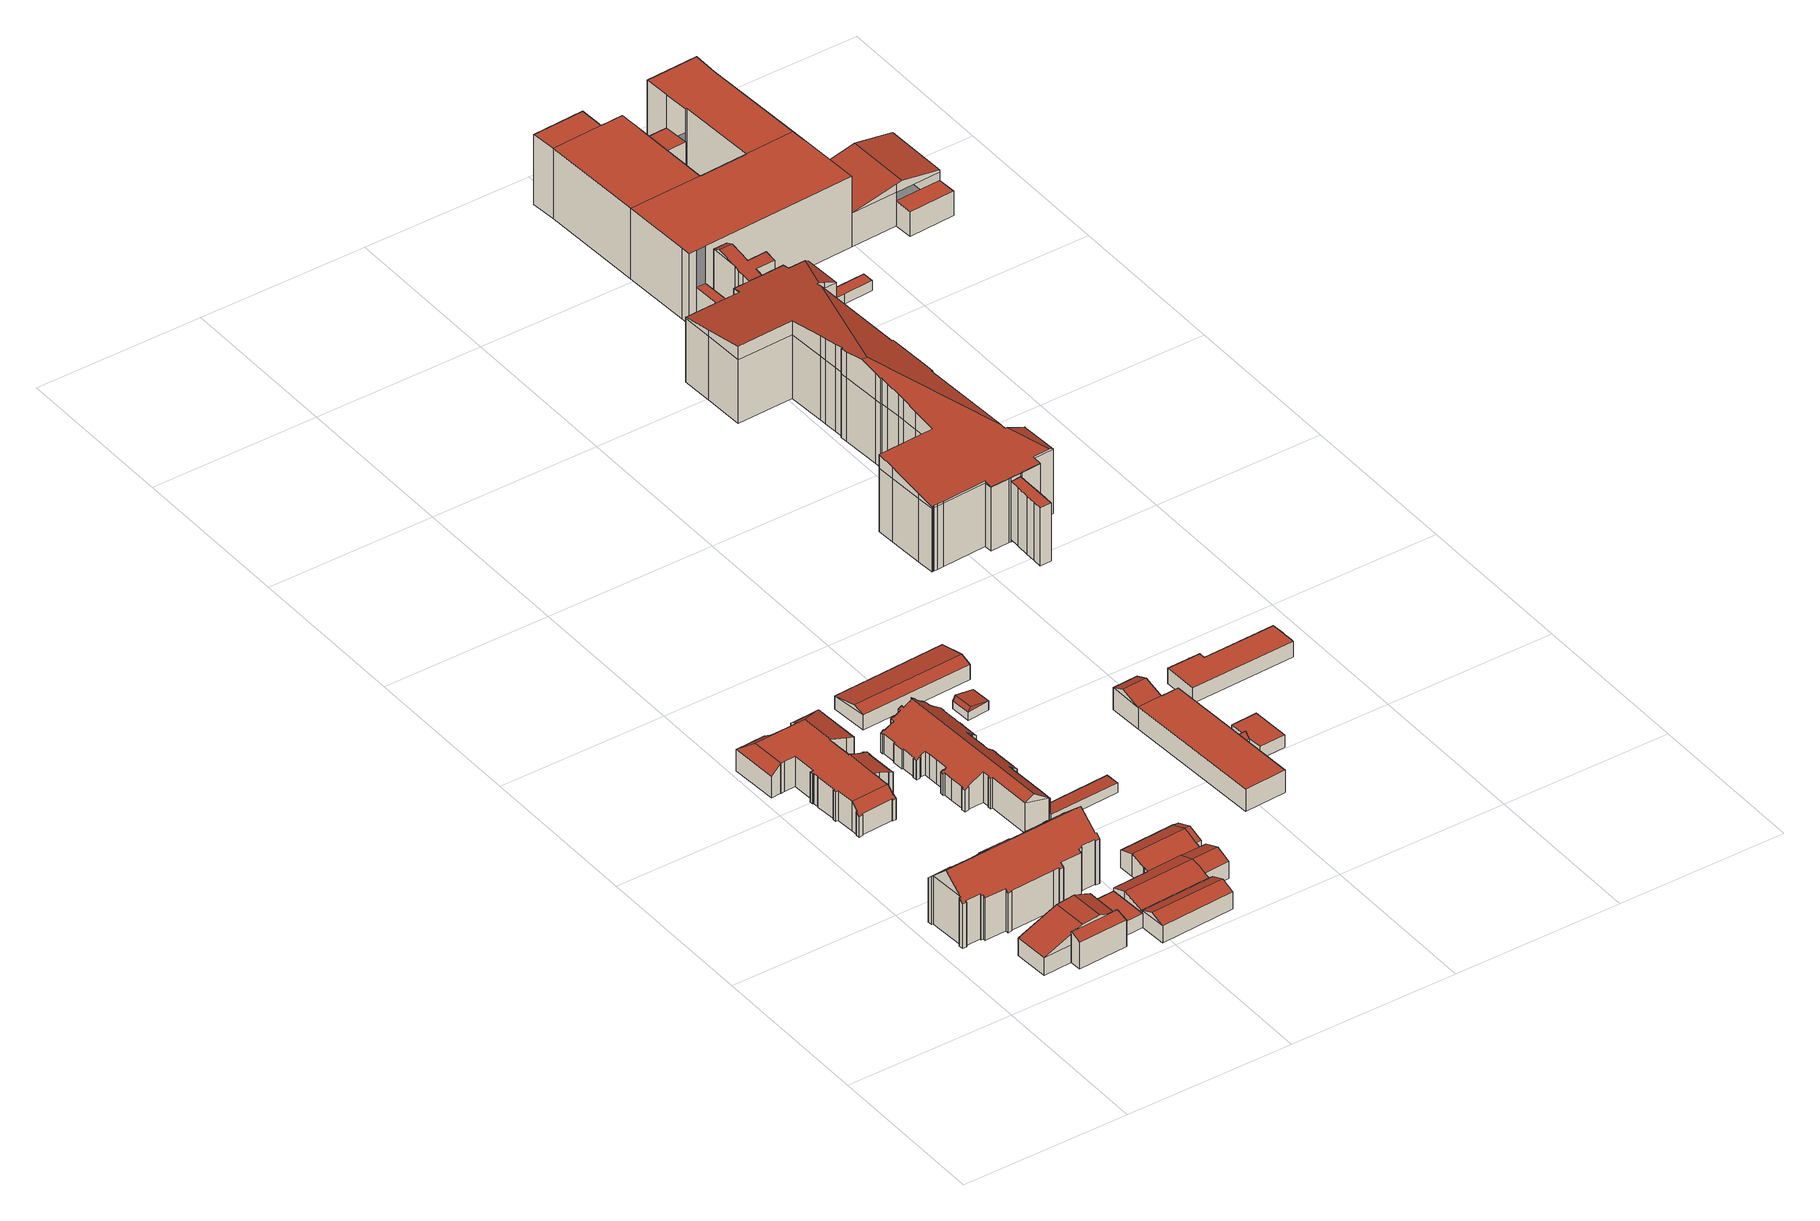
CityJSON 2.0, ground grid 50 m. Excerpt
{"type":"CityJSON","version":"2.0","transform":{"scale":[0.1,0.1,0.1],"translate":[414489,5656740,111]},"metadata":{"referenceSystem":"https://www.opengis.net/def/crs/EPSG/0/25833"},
"CityObjects":{
"building1":{"type":"Building","attributes":{"name":"Universitätsklinikum Carl Gustav Carus Dresden","Dachtyp_tdc":"tdcFreeFormRoof","Gemeindeschluessel":14612000,"Dachneigung":21.38,"QualitaetDacherkennung":36,"Geometrietyp2DReferenz":"3000","measuredHeight":10.46,"function":"31001_3051","roofType":"5000"},"geometry":[{"type":"Solid","lod":"2","boundaries":[[[[0,1,2,3]],[[1,4,5,2]],[[4,6,7,5]],[[6,8,9,7]],[[8,0,3,9]],[[10,11,12,13]],[[14,15,1,0,16]],[[13,12,15,14]],[[6,10,13,14,16,8]],[[8,16,0]],[[4,11,10,6]],[[1,15,12,11,4]],[[3,2,5,7,9]]]],"semantics":{"surfaces":[{"type":"WallSurface"},{"type":"RoofSurface"},{"type":"GroundSurface"}],"values":[[0,0,0,0,0,1,1,1,0,0,0,0,2]]}}]},
"building2":{"type":"Building","attributes":{"name":"Universitätsklinikum Carl Gustav Carus Dresden","Dachtyp_tdc":"tdcPolyFlatRoof","Gemeindeschluessel":14612000,"Dachneigung":20.4,"QualitaetDacherkennung":63,"Geometrietyp2DReferenz":"3000","measuredHeight":9.66,"function":"31001_3051","roofType":"2100"},"geometry":[{"type":"Solid","lod":"2","boundaries":[[[[17,18,9,19]],[[18,20,7,9]],[[20,21,22,7]],[[21,23,24,22]],[[23,17,19,24]],[[23,21,20,18,17]],[[19,9,7,22,24]]]],"semantics":{"surfaces":[{"type":"WallSurface"},{"type":"RoofSurface"},{"type":"GroundSurface"}],"values":[[0,0,0,0,0,1,2]]}}]},
"building3":{"type":"Building","attributes":{"name":"Universitätsklinikum Carl Gustav Carus Dresden","Dachtyp_tdc":"tdcFreeFormRoof","Gemeindeschluessel":14612000,"Dachneigung":40.62,"QualitaetDacherkennung":26,"Geometrietyp2DReferenz":"3000","measuredHeight":19.96,"function":"31001_3051","roofType":"5000"},"geometry":[{"type":"Solid","lod":"2","boundaries":[[[[25,26,27,28]],[[26,29,30,27]],[[29,31,32,30]],[[31,33,34,32]],[[33,35,36,34]],[[35,37,38,36]],[[37,39,40,38]],[[39,41,42,40]],[[41,43,44,42]],[[43,45,46,44]],[[45,47,48,46]],[[47,49,50,48]],[[49,51,52,50]],[[51,53,54,52]],[[53,55,56,54]],[[55,57,58,56]],[[57,59,60,58]],[[59,61,62,60]],[[61,63,64,62]],[[63,65,66,64]],[[65,67,68,66]],[[67,69,70,68]],[[69,71,72,70]],[[71,73,74,72]],[[73,75,76,74]],[[75,77,78,76]],[[77,79,80,78]],[[79,81,82,80]],[[81,83,84,82]],[[57,55,53,51,49,47,45,43,41,39,37,35,33,31,29,26,25,85,86,87,88,89,90,91,92,65,63,61,59]],[[93,94,83,81,79,77,75,73,71,69,67,92,91,95,96,97,98,99,100,101,102,103,104,105,106,107,108,109,110,111,112,113,114,115,116,117,118,119,120,121]],[[67,65,92]],[[90,95,91]],[[84,122,123,124,125,126,127,128,129,130,131,132,133,134,135,136,137,138,139,140,141,142,143,144,145,146,147,148,149,150,151,152,153,154,155,156,28,27,30,32,34,36,38,40,42,44,46,48,50,52,54,56,58,60,62,64,66,68,70,72,74,76,78,80,82]],[[86,85,156,155]],[[85,25,28,156]],[[83,94,122,84]],[[94,93,123,122]],[[93,121,124,123]],[[121,120,125,124]],[[120,119,126,125]],[[119,118,127,126]],[[118,117,128,127]],[[117,116,129,128]],[[116,115,130,129]],[[115,114,131,130]],[[114,113,132,131]],[[113,112,133,132]],[[112,111,134,133]],[[111,110,135,134]],[[110,109,136,135]],[[109,108,137,136]],[[108,107,138,137]],[[107,106,139,138]],[[106,105,140,139]],[[105,104,141,140]],[[104,103,142,141]],[[103,102,143,142]],[[102,101,144,143]],[[101,100,145,144]],[[100,99,146,145]],[[99,98,147,146]],[[98,97,148,147]],[[97,96,149,148]],[[96,95,150,149]],[[95,90,151,150]],[[90,89,152,151]],[[89,88,153,152]],[[88,87,154,153]],[[87,86,155,154]]]],"semantics":{"surfaces":[{"type":"WallSurface"},{"type":"RoofSurface"},{"type":"GroundSurface"}],"values":[[0,0,0,0,0,0,0,0,0,0,0,0,0,0,0,0,0,0,0,0,0,0,0,0,0,0,0,0,0,1,1,0,0,2,0,0,0,0,0,0,0,0,0,0,0,0,0,0,0,0,0,0,0,0,0,0,0,0,0,0,0,0,0,0,0,0,0,0,0,0]]}}]},
"building4":{"type":"Building","attributes":{"name":"Universitätsklinikum Carl Gustav Carus Dresden","Dachtyp_tdc":"tdcFreeFormRoof","Gemeindeschluessel":14612000,"Dachneigung":0.259,"QualitaetDacherkennung":19,"Geometrietyp2DReferenz":"3000","measuredHeight":9.48,"function":"31001_3051","roofType":"5000"},"geometry":[{"type":"Solid","lod":"2","boundaries":[[[[157,158,159,160]],[[158,161,162,159]],[[161,163,164,162]],[[163,165,166,164]],[[165,167,168,166]],[[167,169,170,168]],[[169,171,172,170]],[[171,173,174,172]],[[173,175,176,174]],[[175,177,178,176]],[[177,179,180,178]],[[179,181,182,180]],[[181,183,184,182]],[[183,185,186,184]],[[185,187,188,186]],[[187,189,190,188]],[[189,191,192,190]],[[191,193,194,192]],[[193,195,196,194]],[[195,197,198,196]],[[197,199,200,198]],[[199,201,202,200]],[[201,203,204,202]],[[203,205,206,204]],[[207,208,209,210]],[[208,211,212,209]],[[211,213,214,212]],[[213,215,216,214]],[[215,217,218,216]],[[217,219,220,218]],[[219,221,222,220]],[[221,223,224,222]],[[223,225,226,224]],[[225,227,228,226]],[[227,229,230,228]],[[229,231,232,230]],[[231,233,234,232]],[[233,235,236,234]],[[235,237,238,236]],[[237,239,240,238]],[[239,241,242,240]],[[241,243,244,242]],[[243,245,246,244]],[[245,247,248,246]],[[247,249,250,248]],[[249,251,252,250]],[[251,253,254,252]],[[253,255,256,254]],[[255,257,258,256]],[[257,259,260,258]],[[259,261,262,260]],[[261,263,264,262]],[[263,265,266,264]],[[265,267,268,266]],[[267,269,270,268]],[[269,271,272,270]],[[271,273,274,272]],[[273,275,276,274]],[[275,277,278,276]],[[277,279,280,278]],[[279,281,282,280]],[[281,283,284,282]],[[283,285,286,284]],[[285,287,288,286]],[[287,289,290,288]],[[289,157,160,290]],[[291,233,231,229,227,225,223,221,219,217,215,213,211,292]],[[263,261,259,257,255,253,279,277,275,273,271,269,267,265]],[[205,293,294,206]],[[293,207,210,294]],[[237,235,233,291,241,239]],[[161,158,157,289,179,177,175,173,171,169,167,165,163]],[[293,292,211,208,207]],[[285,283,281,279,253,251,249,247,245,243,241,291,292,293,205,203,201,199,197,195,193,191,189,187,185,183,181,179,289,287]],[[160,159,162,164,166,168,170,172,174,176,178,180,182,184,186,188,190,192,194,196,198,200,202,204,206,294,210,209,212,214,216,218,220,222,224,226,228,230,232,234,236,238,240,242,244,246,248,250,252,254,256,258,260,262,264,266,268,270,272,274,276,278,280,282,284,286,288,290]]]],"semantics":{"surfaces":[{"type":"WallSurface"},{"type":"RoofSurface"},{"type":"GroundSurface"}],"values":[[0,0,0,0,0,0,0,0,0,0,0,0,0,0,0,0,0,0,0,0,0,0,0,0,0,0,0,0,0,0,0,0,0,0,0,0,0,0,0,0,0,0,0,0,0,0,0,0,0,0,0,0,0,0,0,0,0,0,0,0,0,0,0,0,0,0,1,1,0,0,1,1,1,1,2]]}}]},
"building5":{"type":"Building","attributes":{"name":"Universitätsklinikum Carl Gustav Carus Dresden","Dachtyp_tdc":"tdcPolyFlatRoof","Gemeindeschluessel":14612000,"Dachneigung":0,"QualitaetDacherkennung":71,"Geometrietyp2DReferenz":"3000","measuredHeight":4.38,"function":"31001_3051","roofType":"1000"},"geometry":[{"type":"Solid","lod":"2","boundaries":[[[[295,296,7,22]],[[296,297,5,7]],[[297,298,299,5]],[[298,300,301,299]],[[300,302,303,301]],[[302,304,305,303]],[[304,295,22,305]],[[304,302,300,298,297,296,295]],[[22,7,5,299,301,303,305]]]],"semantics":{"surfaces":[{"type":"WallSurface"},{"type":"RoofSurface"},{"type":"GroundSurface"}],"values":[[0,0,0,0,0,0,0,1,2]]}}]},
"building6":{"type":"Building","attributes":{"name":"Universitätsklinikum Carl Gustav Carus Dresden","Dachtyp_tdc":"tdcGableRoof","Gemeindeschluessel":14612000,"Dachneigung":22.24,"QualitaetDacherkennung":87,"Geometrietyp2DReferenz":"3000","measuredHeight":6.96,"function":"31001_3051","roofType":"3100"},"geometry":[{"type":"Solid","lod":"2","boundaries":[[[[306,307,305,308]],[[307,309,303,305]],[[309,310,311,303]],[[310,312,313,311]],[[312,314,315,313]],[[314,306,308,315]],[[306,314,316,317]],[[312,310,309,318,317,316]],[[307,318,309]],[[306,317,318,307]],[[316,314,312]],[[308,305,303,311,313,315]]]],"semantics":{"surfaces":[{"type":"WallSurface"},{"type":"RoofSurface"},{"type":"GroundSurface"}],"values":[[0,0,0,0,0,0,1,1,0,0,0,2]]}}]},
"building7":{"type":"Building","attributes":{"name":"Universitätsklinikum Carl Gustav Carus Dresden","Gemeindeschluessel":14612000,"Geometrietyp2DReferenz":"3000","function":"31001_3051","roofType":"9999"},"children":["building7-1","building7-2","building7-3","building7-4"]},
"building7-1":{"type":"BuildingPart","attributes":{"Dachtyp_tdc":"tdcGableRoof","Dachneigung":20.94,"QualitaetDacherkennung":84,"Geometrietyp2DReferenz":"3000","measuredHeight":7.11,"roofType":"3100"},"parents":["building7"],"geometry":[{"type":"MultiSurface","lod":"2","boundaries":[[[319,320,321,322]],[[320,323,324,321]],[[323,325,326,324]],[[323,320,327]],[[320,319,328,329,327]],[[325,323,327,329,330]],[[322,321,324,326,331]]],"semantics":{"surfaces":[{"type":"WallSurface"},{"type":"RoofSurface"},{"type":"GroundSurface"}],"values":[0,0,0,0,1,1,2]}}]},
"building7-2":{"type":"BuildingPart","attributes":{"Dachtyp_tdc":"tdcGableRoof","Dachneigung":20.73,"QualitaetDacherkennung":81,"Geometrietyp2DReferenz":"3000","measuredHeight":7.05,"roofType":"3100"},"parents":["building7"],"geometry":[{"type":"MultiSurface","lod":"2","boundaries":[[[331,326,332,333,334,335,334,336,337,338,339,322]],[[340,332,326,325]],[[341,342,336,334]],[[342,343,337,336]],[[343,344,338,337]],[[344,345,339,338]],[[345,346,319,322,339]],[[344,343,342,341,347,341,348,340,325,330,349]],[[349,328,346,345,344]]],"semantics":{"surfaces":[{"type":"GroundSurface"},{"type":"WallSurface"},{"type":"RoofSurface"}],"values":[0,1,1,1,1,1,1,2,2]}}]},
"building7-3":{"type":"BuildingPart","attributes":{"Dachtyp_tdc":"tdcGableRoof","Dachneigung":17.13,"QualitaetDacherkennung":80,"Geometrietyp2DReferenz":"3000","measuredHeight":6.95,"roofType":"3100"},"parents":["building7"],"geometry":[{"type":"MultiSurface","lod":"2","boundaries":[[[350,351,311,352,353]],[[351,354,303,311]],[[354,355,356,303]],[[355,357,301,356]],[[357,358,335,301]],[[358,347,335]],[[355,354,351,350,359,360]],[[360,361,362,358,357,355]],[[334,333,363,352,311,303,356,301,335]]],"semantics":{"surfaces":[{"type":"WallSurface"},{"type":"RoofSurface"},{"type":"GroundSurface"}],"values":[0,0,0,0,0,0,1,1,2]}}]},
"building7-4":{"type":"BuildingPart","attributes":{"Dachtyp_tdc":"tdcGableRoof","Dachneigung":20.91,"QualitaetDacherkennung":87,"Geometrietyp2DReferenz":"3000","measuredHeight":7.11,"roofType":"3100"},"parents":["building7"],"geometry":[{"type":"MultiSurface","lod":"2","boundaries":[[[364,365,366,332,340]],[[365,367,368,366]],[[367,353,352,368]],[[353,367,369,370,359]],[[371,361,370,369,365,364]],[[369,367,365]],[[352,363,333,332,366,368]]],"semantics":{"surfaces":[{"type":"WallSurface"},{"type":"RoofSurface"},{"type":"GroundSurface"}],"values":[0,0,0,1,1,0,2]}}]},
"building8":{"type":"Building","attributes":{"name":"Universitätsklinikum Carl Gustav Carus Dresden","Dachtyp_tdc":"tdcFreeFormRoof","Gemeindeschluessel":14612000,"Dachneigung":25.09,"QualitaetDacherkennung":18,"Geometrietyp2DReferenz":"3000","measuredHeight":10.97,"function":"31001_3051","roofType":"5000"},"geometry":[{"type":"Solid","lod":"2","boundaries":[[[[372,373,374,375]],[[373,376,377,374]],[[376,378,379,377]],[[378,380,381,379]],[[380,382,383,381]],[[382,384,385,383]],[[384,386,387,385]],[[386,388,389,387]],[[388,390,391,389]],[[390,392,393,391]],[[392,394,395,393]],[[394,396,397,395]],[[396,398,399,397]],[[398,400,401,399]],[[400,402,403,401]],[[402,404,405,403]],[[404,406,407,405]],[[406,408,409,407]],[[408,410,411,409]],[[410,412,413,411]],[[412,414,415,413]],[[414,416,417,415]],[[416,418,419,417]],[[418,420,421,419]],[[420,422,423,421]],[[422,424,425,423]],[[424,426,427,425]],[[426,428,429,427]],[[428,430,431,429]],[[430,432,433,431]],[[432,434,435,433]],[[434,436,437,435]],[[436,438,439,437]],[[438,440,441,439]],[[440,442,443,441]],[[442,444,445,443]],[[444,446,447,445]],[[446,448,449,447]],[[448,450,451,449]],[[450,452,453,451]],[[452,454,455,453]],[[454,456,457,455]],[[456,458,459,457]],[[373,372,460,461,462,463,464,465,456,454,452,450,448,446,444,442,440,438,436,434,432,430,428,426,424,422,420,418,416,414,412,410,408,406,404,402,400,398,396,394,392,390,388,386,384,382,380,378,376]],[[466,467,468,469,470,471,472,473,474,475,476,477,478,479,480,481,482,483,484,485,486,487,488,489,490,491,492,493,494,495,496,497,498,499,500,501,502,503,504,505,506,507,508,509,510,458,465,464]],[[458,456,465]],[[463,466,464]],[[375,374,377,379,381,383,385,387,389,391,393,395,397,399,401,403,405,407,409,411,413,415,417,419,421,423,425,427,429,431,433,435,437,439,441,443,445,447,449,451,453,455,457,459,511,512,513,514,515,516,517,518,519,520,521,522,523,524,525,526,527,528,529,530,531,532,533,534,535,536,537,538,539,540,541,542,543,544,545,546,547,548,549,550,551,552,553,554,555,556,557,558,559]],[[461,460,559,558]],[[460,372,375,559]],[[458,510,511,459]],[[510,509,512,511]],[[509,508,513,512]],[[508,507,514,513]],[[507,506,515,514]],[[506,505,516,515]],[[505,504,517,516]],[[504,503,518,517]],[[503,502,519,518]],[[502,501,520,519]],[[501,500,521,520]],[[500,499,522,521]],[[499,498,523,522]],[[498,497,524,523]],[[497,496,525,524]],[[496,495,526,525]],[[495,494,527,526]],[[494,493,528,527]],[[493,492,529,528]],[[492,491,530,529]],[[491,490,531,530]],[[490,489,532,531]],[[489,488,533,532]],[[488,487,534,533]],[[487,486,535,534]],[[486,485,536,535]],[[485,484,537,536]],[[484,483,538,537]],[[483,482,539,538]],[[482,481,540,539]],[[481,480,541,540]],[[480,479,542,541]],[[479,478,543,542]],[[478,477,544,543]],[[477,476,545,544]],[[476,475,546,545]],[[475,474,547,546]],[[474,473,548,547]],[[473,472,549,548]],[[472,471,550,549]],[[471,470,551,550]],[[470,469,552,551]],[[469,468,553,552]],[[468,467,554,553]],[[467,466,555,554]],[[466,463,556,555]],[[463,462,557,556]],[[462,461,558,557]]]],"semantics":{"surfaces":[{"type":"WallSurface"},{"type":"RoofSurface"},{"type":"GroundSurface"}],"values":[[0,0,0,0,0,0,0,0,0,0,0,0,0,0,0,0,0,0,0,0,0,0,0,0,0,0,0,0,0,0,0,0,0,0,0,0,0,0,0,0,0,0,0,1,1,0,0,2,0,0,0,0,0,0,0,0,0,0,0,0,0,0,0,0,0,0,0,0,0,0,0,0,0,0,0,0,0,0,0,0,0,0,0,0,0,0,0,0,0,0,0,0,0,0,0,0,0,0]]}}]},
"building9":{"type":"Building","attributes":{"name":"Universitätsklinikum Carl Gustav Carus Dresden","Dachtyp_tdc":"tdcPolyFlatRoof","Gemeindeschluessel":14612000,"Dachneigung":2.92,"QualitaetDacherkennung":76,"Geometrietyp2DReferenz":"3000","measuredHeight":3.05,"function":"31001_3051","roofType":"2100"},"geometry":[{"type":"Solid","lod":"2","boundaries":[[[[560,561,554,555]],[[561,562,553,554]],[[562,563,564,553]],[[563,565,566,564]],[[565,567,568,566]],[[567,560,555,568]],[[567,565,563,562,561,560]],[[555,554,553,564,566,568]]]],"semantics":{"surfaces":[{"type":"WallSurface"},{"type":"RoofSurface"},{"type":"GroundSurface"}],"values":[[0,0,0,0,0,0,1,2]]}}]},
"building10":{"type":"Building","attributes":{"name":"Universitätsklinikum Carl Gustav Carus Dresden","Dachtyp_tdc":"tdcGableRoof","Gemeindeschluessel":14612000,"Dachneigung":12.4,"QualitaetDacherkennung":54,"Geometrietyp2DReferenz":"3000","measuredHeight":5.87,"function":"31001_3051","roofType":"3100"},"geometry":[{"type":"Solid","lod":"2","boundaries":[[[[569,570,571,572]],[[570,573,574,571]],[[573,575,576,574]],[[575,569,572,576]],[[573,570,577]],[[569,575,578]],[[570,569,578,577]],[[575,573,577,578]],[[572,571,574,576]]]],"semantics":{"surfaces":[{"type":"WallSurface"},{"type":"RoofSurface"},{"type":"GroundSurface"}],"values":[[0,0,0,0,0,0,1,1,2]]}}]},
"building11":{"type":"Building","attributes":{"name":"Universitätsklinikum Carl Gustav Carus Dresden","Gemeindeschluessel":14612000,"Dachtyp_tdc":"tdcHipAndGableRoof","Dachneigung":10.11,"QualitaetDacherkennung":23,"Geometrietyp2DReferenz":"3000","measuredHeight":3.89,"function":"31001_3051","roofType":"5000"},"geometry":[{"type":"Solid","lod":"2","boundaries":[[[[579,580,581,582]],[[580,583,584,581]],[[583,585,586,584]],[[585,579,582,586]],[[583,580,587]],[[579,585,588]],[[580,579,588,587]],[[585,583,587,588]],[[582,581,584,586]]]],"semantics":{"surfaces":[{"type":"WallSurface"},{"type":"RoofSurface"},{"type":"GroundSurface"}],"values":[[0,0,0,0,1,0,1,1,2]]}}]},
"building12":{"type":"Building","attributes":{"name":"Universitätsklinikum Carl Gustav Carus Dresden","Gemeindeschluessel":14612000,"Geometrietyp2DReferenz":"3000","function":"31001_3051","roofType":"9999"},"children":["building12-1","building12-2"]},
"building12-1":{"type":"BuildingPart","attributes":{"Dachtyp_tdc":"tdcGableRoof","Dachneigung":17.27,"QualitaetDacherkennung":3,"Geometrietyp2DReferenz":"3000","measuredHeight":8.5,"roofType":"3100"},"parents":["building12"],"geometry":[{"type":"MultiSurface","lod":"2","boundaries":[[[589,590,591,592]],[[590,593,594,591]],[[593,595,596,594]],[[590,589,597]],[[595,593,598]],[[589,595,598,597]],[[593,590,597,598]],[[596,592,591,594]]],"semantics":{"surfaces":[{"type":"WallSurface"},{"type":"RoofSurface"},{"type":"GroundSurface"}],"values":[0,0,0,0,0,1,1,2]}}]},
"building12-2":{"type":"BuildingPart","attributes":{"Dachtyp_tdc":"tdcPolyFlatRoof","Dachneigung":0,"QualitaetDacherkennung":65,"Geometrietyp2DReferenz":"3000","measuredHeight":6.93,"roofType":"1000"},"parents":["building12"],"geometry":[{"type":"MultiSurface","lod":"2","boundaries":[[[599,600,589,592,601]],[[602,603,604,596,595]],[[603,605,606,604]],[[605,607,608,606]],[[607,609,610,608]],[[609,599,601,610]],[[609,607,605,603,602,600,599]],[[601,592,596,604,606,608,610]]],"semantics":{"surfaces":[{"type":"WallSurface"},{"type":"RoofSurface"},{"type":"GroundSurface"}],"values":[0,0,0,0,0,0,1,2]}}]},
"building13":{"type":"Building","attributes":{"name":"Universitätsklinikum Carl Gustav Carus Dresden","Gemeindeschluessel":14612000,"Geometrietyp2DReferenz":"3000","function":"31001_3051","roofType":"9999"},"children":["building13-1","building13-2"]},
"building13-1":{"type":"BuildingPart","attributes":{"Dachtyp_tdc":"tdcPolyFlatRoof","Dachneigung":0,"QualitaetDacherkennung":90,"Geometrietyp2DReferenz":"3000","measuredHeight":3.93,"roofType":"1000"},"parents":["building13"],"geometry":[{"type":"MultiSurface","lod":"2","boundaries":[[[611,612,613,614]],[[612,615,616,613]],[[615,617,618,616]],[[615,612,611,619,620,617]],[[618,621,622,614,613,616]],[[617,620,621,618]],[[620,619,622,621]],[[619,623,622]],[[611,614,624]]],"semantics":{"surfaces":[{"type":"WallSurface"},{"type":"RoofSurface"},{"type":"GroundSurface"}],"values":[0,0,0,1,2,0,0,0,0]}}]},
"building13-2":{"type":"BuildingPart","attributes":{"Dachtyp_tdc":"tdcGableRoof","Dachneigung":39.7,"QualitaetDacherkennung":28,"Geometrietyp2DReferenz":"3000","measuredHeight":5.2,"roofType":"3100"},"parents":["building13"],"geometry":[{"type":"MultiSurface","lod":"2","boundaries":[[[623,625,626,622]],[[625,627,628,626]],[[627,624,614,628]],[[627,625,629]],[[623,624,630]],[[625,623,630,629]],[[624,627,629,630]],[[622,626,628,614]]],"semantics":{"surfaces":[{"type":"WallSurface"},{"type":"RoofSurface"},{"type":"GroundSurface"}],"values":[0,0,0,0,0,1,1,2]}}]},
"building14":{"type":"Building","attributes":{"name":"Universitätsklinikum Carl Gustav Carus Dresden","Dachtyp_tdc":"tdcPolyFlatRoof","Gemeindeschluessel":14612000,"Dachneigung":0,"QualitaetDacherkennung":85,"Geometrietyp2DReferenz":"3000","measuredHeight":4.89,"function":"31001_3051","roofType":"1000"},"geometry":[{"type":"Solid","lod":"2","boundaries":[[[[631,632,633,634]],[[632,635,636,633]],[[635,637,638,636]],[[637,639,640,638]],[[639,641,642,640]],[[641,643,644,642]],[[643,645,646,644]],[[645,647,648,646]],[[647,649,650,648]],[[649,651,652,650]],[[651,653,654,652]],[[653,655,656,654]],[[655,657,658,656]],[[657,659,660,658]],[[659,661,662,660]],[[661,663,664,662]],[[663,665,666,664]],[[665,631,634,666]],[[665,663,661,659,657,655,653,651,649,647,645,643,641,639,637,635,632,631]],[[634,633,636,638,640,642,644,646,648,650,652,654,656,658,660,662,664,666]]]],"semantics":{"surfaces":[{"type":"WallSurface"},{"type":"RoofSurface"},{"type":"GroundSurface"}],"values":[[0,0,0,0,0,0,0,0,0,0,0,0,0,0,0,0,0,0,1,2]]}}]},
"building15":{"type":"Building","attributes":{"name":"Universitätsklinikum Carl Gustav Carus Dresden","Dachtyp_tdc":"tdcPolyFlatRoof","Gemeindeschluessel":14612000,"Dachneigung":0,"QualitaetDacherkennung":71,"Geometrietyp2DReferenz":"3000","measuredHeight":18.21,"function":"31001_3051","roofType":"1000"},"geometry":[{"type":"Solid","lod":"2","boundaries":[[[[667,668,669,670]],[[668,671,672,669]],[[671,673,674,672]],[[673,675,676,674]],[[675,677,678,676]],[[677,679,680,678]],[[679,681,682,680]],[[681,683,684,682]],[[683,685,686,684]],[[685,667,670,686]],[[685,683,681,679,677,675,673,671,668,667]],[[670,669,672,674,676,678,680,682,684,686]]]],"semantics":{"surfaces":[{"type":"WallSurface"},{"type":"RoofSurface"},{"type":"GroundSurface"}],"values":[[0,0,0,0,0,0,0,0,0,0,1,2]]}}]},
"building16":{"type":"Building","attributes":{"name":"Universitätsklinikum Carl Gustav Carus Dresden","Dachtyp_tdc":"tdcFreeFormRoof","Gemeindeschluessel":14612000,"Dachneigung":10.06,"QualitaetDacherkennung":5,"Geometrietyp2DReferenz":"3000","measuredHeight":29.19,"function":"31001_3051","roofType":"5000"},"geometry":[{"type":"Solid","lod":"2","boundaries":[[[[687,688,689,690]],[[688,691,692,689]],[[691,693,694,692]],[[695,696,697,698,699,700,701,702,703,704]],[[705,706,707,708,709,710]],[[711,712,713,714,715]],[[716,717,713,712,718,719,688,687,720,721,722,723,724,725,726,727,728,729,730,731,732,733,734,735,736,737,704,703]],[[738,739,740,741,742,743,744,710,709,745,695,704,737,746,747,748,749,750,751,752,753,754,755,756,757,758,759,760,761,762,763,764,765,766]],[[767,738,766,768]],[[768,766,765,769]],[[769,765,764,770]],[[770,764,763,771]],[[772,762,761,773]],[[771,763,762,772]],[[773,761,760,774]],[[774,760,759,775]],[[775,759,758,776]],[[776,758,757,777]],[[777,757,756,778]],[[778,756,755,779]],[[779,755,754,780]],[[780,754,753,781]],[[781,753,752,782]],[[782,752,751,783]],[[783,751,750,784]],[[784,750,749,785]],[[785,749,748,786]],[[786,748,747,787]],[[720,687,690,788]],[[693,711,789,694]],[[711,790,791,789]],[[790,792,793,791]],[[792,794,795,793]],[[794,796,797,795]],[[796,798,799,797]],[[798,800,801,799]],[[800,802,803,801]],[[802,804,805,803]],[[804,806,807,805]],[[806,808,809,807]],[[808,810,811,809]],[[810,812,813,811]],[[812,814,815,813]],[[814,816,817,815]],[[816,818,819,817]],[[818,820,821,819]],[[820,822,823,821]],[[822,824,825,823]],[[824,826,827,825]],[[826,828,829,827]],[[828,830,831,829]],[[830,832,833,831]],[[832,767,834,833]],[[767,768,835,834]],[[768,769,836,835]],[[769,770,837,836]],[[770,771,838,837]],[[771,772,839,838]],[[772,773,840,839]],[[773,774,841,840]],[[774,775,842,841]],[[775,776,843,842]],[[776,777,844,843]],[[777,778,845,844]],[[778,779,846,845]],[[779,780,847,846]],[[780,781,848,847]],[[781,782,849,848]],[[782,783,850,849]],[[783,784,851,850]],[[784,785,852,851]],[[785,786,853,852]],[[786,787,854,853]],[[787,855,856,854]],[[855,857,858,856]],[[857,859,860,858]],[[859,861,862,860]],[[861,863,864,862]],[[863,865,866,864]],[[865,867,868,866]],[[867,869,870,868]],[[869,871,872,870]],[[871,873,874,872]],[[873,875,876,874]],[[875,877,878,876]],[[877,879,880,878]],[[879,881,882,880]],[[881,883,884,882]],[[883,722,885,884]],[[722,721,886,885]],[[721,720,788,886]],[[787,747,746,855]],[[855,746,737,736,857]],[[812,745,709,708,814]],[[810,696,695,745,812]],[[822,744,743,824]],[[820,705,710,744,822]],[[824,743,742,826]],[[826,742,741,828]],[[828,741,740,830]],[[830,740,739,832]],[[832,739,738,767]],[[857,736,735,859]],[[859,735,734,861]],[[861,734,733,863]],[[863,733,732,865]],[[865,732,731,867]],[[867,731,730,869]],[[869,730,729,871]],[[871,729,728,873]],[[873,728,727,875]],[[875,727,726,877]],[[877,726,725,879]],[[879,725,724,881]],[[881,724,723,883]],[[883,723,722]],[[691,719,718,693]],[[688,719,691]],[[693,718,712,711]],[[794,717,716,796]],[[792,714,713,717,794]],[[796,716,703,702,798]],[[790,715,714,792]],[[711,715,790]],[[814,708,707,816]],[[816,707,706,818]],[[818,706,705,820]],[[798,702,701,800]],[[800,701,700,802]],[[802,700,699,804]],[[804,699,698,806]],[[806,698,697,808]],[[808,697,696,810]],[[694,789,791,793,795,797,799,801,803,805,807,809,811,813,815,817,819,821,823,825,827,829,831,833,834,835,836,837,838,839,840,841,842,843,844,845,846,847,848,849,850,851,852,853,854,856,858,860,862,864,866,868,870,872,874,876,878,880,882,884,885,886,788,690,689,692]]]],"semantics":{"surfaces":[{"type":"WallSurface"},{"type":"RoofSurface"},{"type":"GroundSurface"}],"values":[[0,0,0,1,1,1,1,1,0,0,0,0,0,0,0,0,0,0,0,0,0,0,0,0,0,0,0,0,0,0,0,0,0,0,0,0,0,0,0,0,0,0,0,0,0,0,0,0,0,0,0,0,0,0,0,0,0,0,0,0,0,0,0,0,0,0,0,0,0,0,0,0,0,0,0,0,0,0,0,0,0,0,0,0,0,0,0,0,0,0,0,0,0,0,0,0,0,0,0,0,0,0,0,0,0,0,0,0,0,0,0,0,0,0,0,0,0,0,0,0,0,0,0,0,0,0,0,0,0,0,0,0,0,2]]}}]},
"building17":{"type":"Building","attributes":{"name":"Universitätsklinikum Carl Gustav Carus Dresden","Dachtyp_tdc":"tdcFreeFormRoof","Gemeindeschluessel":14612000,"Dachneigung":12.45,"QualitaetDacherkennung":14,"Geometrietyp2DReferenz":"3000","measuredHeight":21.18,"function":"31001_3051","roofType":"5000"},"geometry":[{"type":"Solid","lod":"2","boundaries":[[[[887,888,889,890]],[[888,891,892,889]],[[891,893,894,892]],[[893,895,896,894]],[[895,897,898,896]],[[897,899,900,898]],[[899,901,902,900]],[[901,903,904,902]],[[903,905,906,904]],[[905,907,908,906]],[[907,909,910,908]],[[909,887,890,910]],[[899,897,895,893,891,888,911,912,907,905,903,901]],[[912,911,887,909]],[[888,887,911]],[[909,907,912]],[[890,889,892,894,896,898,900,902,904,906,908,910]]]],"semantics":{"surfaces":[{"type":"WallSurface"},{"type":"RoofSurface"},{"type":"GroundSurface"}],"values":[[0,0,0,0,0,0,0,0,0,0,0,0,1,1,0,0,2]]}}]},
"building18":{"type":"Building","attributes":{"name":"Universitätsklinikum Carl Gustav Carus Dresden","Dachtyp_tdc":"tdcPolyFlatRoof","Gemeindeschluessel":14612000,"Dachneigung":0,"QualitaetDacherkennung":0,"Geometrietyp2DReferenz":"3000","BezugspunktDach":"2000","measuredHeight":13.32,"function":"31001_3051"},"geometry":[{"type":"MultiSurface","lod":"2","boundaries":[[[913,914,915,916]],[[916,915,795,797]],[[915,914,793,795]],[[914,913,917,793]],[[913,916,797,917]],[[797,795,793,917]]],"semantics":{"surfaces":[{"type":"RoofSurface"},{"type":"WallSurface"},{"type":"GroundSurface"}],"values":[0,1,1,1,1,2]}}]},
"building19":{"type":"Building","attributes":{"name":"Universitätsklinikum Carl Gustav Carus Dresden","Dachtyp_tdc":"tdcPolyFlatRoof","Gemeindeschluessel":14612000,"Dachneigung":0,"QualitaetDacherkennung":80,"Geometrietyp2DReferenz":"3000","measuredHeight":3.15,"function":"31001_3051","roofType":"1000"},"geometry":[{"type":"Solid","lod":"2","boundaries":[[[[918,919,920,921]],[[919,922,923,920]],[[922,924,925,923]],[[924,926,927,925]],[[926,928,929,927]],[[928,930,931,929]],[[930,932,933,931]],[[932,934,935,933]],[[934,918,921,935]],[[934,932,930,928,926,924,922,919,918]],[[921,920,923,925,927,929,931,933,935]]]],"semantics":{"surfaces":[{"type":"WallSurface"},{"type":"RoofSurface"},{"type":"GroundSurface"}],"values":[[0,0,0,0,0,0,0,0,0,1,2]]}}]},
"building20":{"type":"Building","attributes":{"name":"Universitätsklinikum Carl Gustav Carus Dresden","Gemeindeschluessel":14612000,"Geometrietyp2DReferenz":"3000","function":"31001_3051","roofType":"9999"},"children":["building20-1","building20-2","building20-3","building20-4","building20-5","building20-6","building20-7","building20-8"]},
"building20-1":{"type":"BuildingPart","attributes":{"Dachtyp_tdc":"tdcPolyFlatRoof","Dachneigung":0,"QualitaetDacherkennung":32,"Geometrietyp2DReferenz":"3000","measuredHeight":21.98,"roofType":"1000"},"parents":["building20"],"geometry":[{"type":"MultiSurface","lod":"2","boundaries":[[[936,937,938]],[[936,939,940,937]],[[939,941,942,940]],[[941,943,944,942]],[[945,946,947,948]],[[949,950,951,952,953]],[[954,955,956,957,958]],[[955,959,956]],[[955,954,950,949,946,945,943,941,939,936]],[[937,940,942,944,948,947,953,952,957,956]]],"semantics":{"surfaces":[{"type":"WallSurface"},{"type":"RoofSurface"},{"type":"GroundSurface"}],"values":[0,0,0,0,0,0,0,0,1,2]}}]},
"building20-2":{"type":"BuildingPart","attributes":{"Dachtyp_tdc":"tdcPolyFlatRoof","Dachneigung":0,"QualitaetDacherkennung":95,"Geometrietyp2DReferenz":"3000","measuredHeight":10.38,"roofType":"1000"},"parents":["building20"],"geometry":[{"type":"MultiSurface","lod":"2","boundaries":[[[959,960,961,956]],[[960,962,963,961]],[[962,938,937,963]],[[938,962,960,959]],[[956,961,963,937]]],"semantics":{"surfaces":[{"type":"WallSurface"},{"type":"RoofSurface"},{"type":"GroundSurface"}],"values":[0,0,0,1,2]}}]},
"building20-3":{"type":"BuildingPart","attributes":{"Dachtyp_tdc":"tdcPolyFlatRoof","Dachneigung":0,"QualitaetDacherkennung":66,"Geometrietyp2DReferenz":"3000","measuredHeight":21.95,"roofType":"1000"},"parents":["building20"],"geometry":[{"type":"MultiSurface","lod":"2","boundaries":[[[964,965,966,967]],[[968,969,970,971]],[[969,964,967,970]],[[969,968,965,964]],[[967,966,971,970]]],"semantics":{"surfaces":[{"type":"WallSurface"},{"type":"RoofSurface"},{"type":"GroundSurface"}],"values":[0,0,0,1,2]}}]},
"building20-4":{"type":"BuildingPart","attributes":{"Dachtyp_tdc":"tdcPolyFlatRoof","Dachneigung":0,"QualitaetDacherkennung":59,"Geometrietyp2DReferenz":"3000","measuredHeight":11.59,"roofType":"1000"},"parents":["building20"],"geometry":[{"type":"MultiSurface","lod":"2","boundaries":[[[972,973,974,975]],[[976,977,978,979]],[[977,976,973,972,980]],[[981,975,974,979,978]]],"semantics":{"surfaces":[{"type":"WallSurface"},{"type":"RoofSurface"},{"type":"GroundSurface"}],"values":[0,0,1,2]}}]},
"building20-5":{"type":"BuildingPart","attributes":{"Dachtyp_tdc":"tdcPolyFlatRoof","Dachneigung":0,"QualitaetDacherkennung":62,"Geometrietyp2DReferenz":"3000","measuredHeight":22,"roofType":"1000"},"parents":["building20"],"geometry":[{"type":"MultiSurface","lod":"2","boundaries":[[[982,945,948,974,973]],[[983,968,971,944,943]],[[983,943,945,982,984,985]],[[966,979,974,948,944,971]],[[985,984,976,979,966,965]]],"semantics":{"surfaces":[{"type":"WallSurface"},{"type":"RoofSurface"},{"type":"GroundSurface"}],"values":[0,0,1,2,0]}}]},
"building20-6":{"type":"BuildingPart","attributes":{"Dachtyp_tdc":"tdcPolyFlatRoof","Dachneigung":0,"QualitaetDacherkennung":86,"Geometrietyp2DReferenz":"3000","measuredHeight":22.03,"roofType":"1000"},"parents":["building20"],"geometry":[{"type":"MultiSurface","lod":"2","boundaries":[[[986,987,988,978,977]],[[987,989,990,988]],[[989,991,992,990]],[[991,949,953,992]],[[993,994,947,946]],[[993,995,972,975,994]],[[995,993,946,949,991,989,987,986,996]],[[981,978,988,990,992,953,947,994,975]]],"semantics":{"surfaces":[{"type":"WallSurface"},{"type":"RoofSurface"},{"type":"GroundSurface"}],"values":[0,0,0,0,0,0,1,2]}}]},
"building20-7":{"type":"BuildingPart","attributes":{"Dachtyp_tdc":"tdcPolyFlatRoof","Dachneigung":0,"QualitaetDacherkennung":78,"Geometrietyp2DReferenz":"3000","measuredHeight":7.75,"roofType":"1000"},"parents":["building20"],"geometry":[{"type":"MultiSurface","lod":"2","boundaries":[[[997,998,999,1000]],[[998,1001,1002,999]],[[998,997,1003,1001]],[[1002,1004,1000,999]],[[1001,1003,1004,1002]]],"semantics":{"surfaces":[{"type":"WallSurface"},{"type":"RoofSurface"},{"type":"GroundSurface"}],"values":[0,0,1,2,0]}}]},
"building20-8":{"type":"BuildingPart","attributes":{"Dachtyp_tdc":"tdcGableRoof","Dachneigung":10.03,"QualitaetDacherkennung":4,"Geometrietyp2DReferenz":"3000","measuredHeight":13.28,"roofType":"3100"},"parents":["building20"],"geometry":[{"type":"MultiSurface","lod":"2","boundaries":[[[1005,958,957,1004,1003]],[[951,1006,1007,952]],[[1006,1008,997,1000,1007]],[[1009,1010,1011,1012]],[[958,1013,1010,1009,951]],[[1005,1013,958]],[[1008,1011,1010,1013,1005]],[[1006,1012,1011,1008]],[[951,1009,1012,1006]],[[1004,957,952,1007,1000]]],"semantics":{"surfaces":[{"type":"WallSurface"},{"type":"RoofSurface"},{"type":"GroundSurface"}],"values":[0,0,0,1,1,0,0,0,0,2]}}]}
},
"vertices":[
[147,66,76],[141,170,76],[141,170,22],[147,66,22],[369,183,76],[369,183,22],[374,79,76],[374,79,22],[232,71,76],[232,71,22],[374,79,107],[369,183,107],[319,180,127],[324,76,127],[269,73,123],[263,177,123],[232,71,109],
[234,36,105],[232,71,118],[234,36,22],[374,79,118],[379,79,118],[379,79,22],[382,44,105],[382,44,22],
[421,292,160],[411,291,160],[411,291,22],[421,292,22],[412,282,153],[412,282,22],[348,280,153],[348,280,22],[349,269,144],[349,269,22],[336,268,144],[336,268,22],[336,271,147],[336,271,22],[320,270,147],[320,270,22],[185,263,147],[185,263,22],[186,261,145],[186,261,22],[174,260,145],[174,260,22],[174,270,153],[174,270,22],[110,268,154],[110,268,22],[109,275,160],[109,275,22],[102,275,160],[102,275,22],[102,279,164],[102,279,22],[56,277,164],[56,277,22],[56,273,161],[56,273,22],[45,273,161],[45,273,22],[44,287,173],[44,287,22],[48,287,173],[48,287,22],[42,397,173],[42,397,22],[38,397,173],[38,397,22],[37,411,160],[37,411,22],[49,412,160],[49,412,22],[50,409,163],[50,409,22],[93,412,163],[93,412,22],[93,415,160],[93,415,22],[107,416,160],[107,416,22],[108,401,173],[108,401,22],[421,295,163],[465,298,163],[465,294,160],[477,295,160],[477,308,172],[473,308,172],[469,366,222],[44,344,222],[105,397,177],[105,401,173],[466,421,172],[470,421,172],[469,434,161],[459,433,161],[459,430,163],[414,428,164],[414,431,161],[401,430,161],[401,418,172],[404,418,172],[405,413,176],[342,410,176],[342,417,170],[330,416,170],[330,412,173],[293,410,173],[292,429,157],[295,429,157],[294,445,142],[211,440,143],[212,424,157],[216,424,157],[217,406,174],[181,404,174],[180,408,170],[167,407,170],[168,399,177],[105,401,22],[105,397,22],[168,399,22],[167,407,22],[180,408,22],[181,404,22],[217,406,22],[216,424,22],[212,424,22],[211,440,22],[294,445,22],[295,429,22],[292,429,22],[293,410,22],[330,412,22],[330,416,22],[342,417,22],[342,410,22],[405,413,22],[404,418,22],[401,418,22],[401,430,22],[414,431,22],[414,428,22],[459,430,22],[459,433,22],[469,434,22],[470,421,22],[466,421,22],[473,308,22],[477,308,22],[477,295,22],[465,294,22],[465,298,22],[421,295,22],
[208,828,118],[209,807,98],[209,807,25],[208,828,25],[211,807,98],[211,807,25],[212,798,90],[212,798,25],[201,797,89],[201,797,25],[201,800,92],[201,800,25],[106,794,91],[106,794,25],[106,791,89],[106,791,25],[94,790,89],[94,790,25],[94,802,99],[94,802,25],[96,802,100],[96,802,25],[95,821,118],[95,821,25],[92,877,118],[92,877,25],[84,877,118],[84,877,25],[84,887,118],[84,887,25],[87,887,118],[87,887,25],[82,950,119],[82,950,25],[82,953,119],[82,953,25],[82,967,119],[82,967,25],[81,969,119],[81,969,25],[79,969,119],[79,969,25],[78,979,119],[78,979,25],[88,980,119],[88,980,25],[84,1052,119],[84,1052,25],[52,1051,119],[52,1051,25],[37,1050,117],[9,1048,91],[9,1048,25],[37,1050,25],[1,1190,92],[1,1190,25],[90,1195,92],[90,1195,25],[90,1191,94],[90,1191,25],[92,1168,111],[92,1168,25],[107,1168,111],[107,1168,25],[124,1169,111],[124,1169,25],[144,1170,111],[144,1170,25],[160,1171,111],[160,1171,25],[175,1172,111],[175,1172,25],[174,1196,95],[174,1196,25],[174,1199,92],[174,1199,25],[262,1204,92],[262,1204,25],[263,1204,92],[263,1204,25],[271,1063,91],[271,1063,25],[248,1062,99],[248,1062,25],[197,1059,119],[197,1059,25],[194,1058,119],[194,1058,25],[195,1047,119],[195,1047,25],[196,1018,119],[196,1018,25],[198,992,119],[198,992,25],[198,983,119],[198,983,25],[200,984,119],[200,984,25],[217,984,112],[217,984,25],[246,986,102],[246,986,25],[246,989,101],[246,989,25],[259,990,96],[259,990,25],[260,977,96],[260,977,25],[256,977,98],[256,977,25],[261,897,97],[261,897,25],[264,898,95],[264,898,25],[265,886,95],[265,886,25],[252,885,100],[252,885,25],[252,888,100],[252,888,25],[224,886,111],[224,886,25],[205,885,118],[205,885,25],[204,885,118],[204,885,25],[205,878,118],[205,878,25],[206,851,118],[206,851,25],[207,829,118],[207,829,25],[207,828,118],[207,828,25],[192,1161,120],[33,1152,120],[40,1050,119],[40,1050,25],
[379,79,66],[374,79,66],[369,183,66],[368,197,66],[368,197,22],[454,202,66],[454,202,22],[460,87,66],[460,87,22],[460,84,66],[460,84,22],
[464,5,75],[460,84,75],[464,5,22],[460,87,75],[675,99,75],[675,99,22],[683,99,75],[683,99,22],[687,17,75],[687,17,22],[685,58,92],[462,46,92],[460,84,76],
[724,328,75],[740,328,75],[740,328,22],[724,328,22],[745,235,75],[745,235,22],[729,234,75],[729,234,22],[743,282,93],[725,317,79],[727,281,93],[728,262,86],[727,280,22],
[730,217,22],[669,214,22],[565,208,22],[563,208,22],[564,225,22],[562,225,22],[559,270,22],[557,318,22],[730,217,69],[565,208,69],[564,225,76],[562,225,76],[559,270,93],[557,318,76],[724,328,76],[563,208,69],[669,214,69],[727,280,93],
[674,120,77],[675,99,71],[674,120,22],[674,120,75],[460,87,71],[456,156,92],[456,156,22],[454,202,76],[563,208,76],[673,143,84],[671,168,92],[669,209,77],[669,214,76],[671,168,22],
[730,217,75],[746,218,75],[746,218,22],[751,125,75],[751,125,22],[749,171,93],[671,167,93],[669,214,75],
[433,710,117],[432,733,117],[432,733,22],[433,710,22],[384,731,94],[384,731,22],[384,728,94],[384,728,22],[372,727,89],[372,727,22],[371,739,89],[371,739,22],[374,740,90],[374,740,22],[374,745,90],[374,745,22],[372,784,90],[372,784,22],[371,813,90],[371,813,22],[367,813,88],[367,813,22],[367,825,88],[367,825,22],[370,825,90],[370,825,22],[375,825,92],[375,825,22],[375,822,92],[375,822,22],[383,823,96],[383,823,22],[381,862,96],[381,862,22],[380,890,96],[380,890,22],[379,908,96],[379,908,22],[367,908,90],[367,908,22],[359,907,87],[359,907,22],[359,904,87],[359,904,22],[349,903,82],[349,903,22],[349,906,82],[349,906,22],[348,916,82],[348,916,22],[351,916,83],[351,916,22],[349,961,83],[349,961,22],[346,961,81],[346,961,22],[344,995,81],[344,995,22],[347,995,83],[347,995,22],[345,1039,83],[345,1039,22],[342,1039,82],[342,1039,22],[342,1049,82],[342,1049,22],[353,1050,87],[353,1050,22],[353,1047,87],[353,1047,22],[382,1049,100],[382,1049,22],[382,1062,101],[382,1062,22],[392,1062,105],[392,1062,22],[392,1060,105],[392,1060,22],[411,1061,114],[411,1061,22],[410,1070,114],[410,1070,22],[421,1070,119],[421,1070,22],[421,1062,119],[421,1062,22],[452,1064,130],[452,1064,22],[431,710,116],[431,700,116],[437,700,118],[443,568,118],[472,569,132],[449,1064,132],[518,571,98],[521,571,96],[520,604,96],[513,737,96],[524,737,87],[524,735,87],[537,736,78],[536,748,78],[534,747,80],[534,749,80],[530,819,81],[532,820,79],[531,833,79],[520,833,87],[521,830,87],[516,830,90],[515,851,91],[512,898,91],[511,916,91],[525,917,80],[527,917,79],[527,914,79],[539,915,70],[538,927,70],[536,927,72],[533,972,73],[536,972,70],[535,981,71],[533,981,72],[532,995,72],[535,995,70],[535,1005,70],[532,1005,72],[530,1046,72],[532,1046,71],[532,1058,71],[519,1057,80],[519,1054,80],[494,1053,99],[493,1067,100],[482,1067,108],[482,1065,108],[462,1064,122],[462,1073,122],[451,1072,130],[451,1072,22],[462,1073,22],[462,1064,22],[482,1065,22],[482,1067,22],[493,1067,22],[494,1053,22],[519,1054,22],[519,1057,22],[532,1058,22],[532,1046,22],[530,1046,22],[532,1005,22],[535,1005,22],[535,995,22],[532,995,22],[533,981,22],[535,981,22],[536,972,22],[533,972,22],[536,927,22],[538,927,22],[539,915,22],[527,914,22],[527,917,22],[525,917,22],[511,916,22],[512,898,22],[515,851,22],[516,830,22],[521,830,22],[520,833,22],[531,833,22],[532,820,22],[530,819,22],[534,749,22],[534,747,22],[536,748,22],[537,736,22],[524,735,22],[524,737,22],[513,737,22],[520,604,22],[521,571,22],[518,571,22],[443,568,22],[437,700,22],[431,700,22],[431,710,22],
[518,571,52],[521,571,52],[520,604,51],[726,615,51],[726,615,22],[728,572,53],[728,572,22],[518,561,53],[518,561,22],
[350,1258,64],[690,1276,64],[690,1276,23],[350,1258,23],[695,1163,69],[695,1163,23],[357,1146,70],[357,1146,23],[694,1198,81],[355,1181,81],
[655,1093,53],[659,1032,53],[659,1032,24],[655,1093,24],[594,1027,48],[594,1027,24],[590,1088,48],[590,1088,24],[602,1028,63],[598,1089,63],
[920,755,88],[915,856,92],[915,856,23],[920,755,23],[990,860,92],[990,860,23],[995,759,88],[995,759,23],[917,819,108],[992,823,108],
[943,325,92],[920,755,92],[943,325,23],[995,759,92],[1046,762,92],[1046,762,23],[1058,549,92],[1058,549,23],[1059,521,92],[1059,521,23],[1069,332,92],[1069,332,23],
[1093,551,61],[1091,594,61],[1091,594,22],[1093,551,22],[1169,598,61],[1169,598,22],[1175,484,61],[1175,484,22],[1094,523,61],[1097,480,61],[1097,480,22],[1094,523,22],[1094,523,60],[1093,551,59],
[1059,521,60],[1059,521,22],[1058,549,59],[1058,549,22],[1058,537,74],[1094,539,74],
[1405,785,72],[1405,774,72],[1405,774,23],[1405,785,23],[1091,762,72],[1091,762,23],[1087,864,72],[1087,864,23],[1115,865,72],[1115,865,23],[1121,865,72],[1121,865,23],[1125,865,72],[1125,865,23],[1148,866,72],[1148,866,23],[1154,866,72],[1154,866,23],[1159,866,72],[1159,866,23],[1186,867,72],[1186,867,23],[1186,848,72],[1186,848,23],[1402,855,72],[1402,855,23],[1404,818,72],[1404,818,23],[1404,813,72],[1404,813,23],[1404,808,72],[1404,808,23],[1405,793,72],[1405,793,23],[1405,789,72],[1405,789,23],
[1139,1441,206],[1105,1440,206],[1105,1440,24],[1139,1441,24],[1106,1467,206],[1106,1467,24],[1106,1498,206],[1106,1498,24],[1107,1538,206],[1107,1538,24],[1108,1571,206],[1108,1571,24],[1139,1573,206],[1139,1573,24],[1139,1538,206],[1139,1538,24],[1139,1500,206],[1139,1500,24],[1139,1466,206],[1139,1466,24],
[1048,2607,216],[1089,2608,216],[1089,2608,17],[1048,2607,17],[1148,2611,216],[1148,2611,17],[1149,2588,216],[1149,2588,17],[1192,1734,246],[1177,2013,245],[1182,2013,243],[1181,2047,243],[1176,2141,243],[1175,2167,243],[1174,2172,243],[1169,2172,245],[1155,2455,244],[1032,2084,309],[1261,1606,218],[1259,1648,218],[1255,1714,218],[1255,1720,218],[1200,1717,243],[1251,1606,223],[1210,2590,216],[1200,2590,221],[1161,2473,241],[1176,2474,235],[1215,2476,217],[1155,2462,243],[1154,2473,241],[1149,2588,221],[1148,2611,217],[1038,2606,216],[1008,2604,217],[993,2604,216],[993,2602,217],[994,2579,221],[852,2573,221],[830,2572,221],[824,2572,221],[828,2479,237],[833,2359,258],[1002,2365,259],[1009,2253,279],[1010,2231,283],[1012,2191,290],[1014,2164,295],[1010,2164,295],[1011,2142,298],[1014,2083,309],[1046,1568,218],[1103,1571,218],[1108,1571,218],[1139,1573,218],[1144,1573,218],[1201,1576,218],[1199,1603,223],[1193,1717,243],[1017,2027,299],[1019,2007,295],[1022,2007,296],[1024,1984,291],[1026,1940,284],[1027,1920,280],[1030,1871,271],[1033,1803,259],[924,1797,259],[907,1796,259],[881,1795,259],[871,1794,259],[864,1794,259],[867,1740,250],[873,1636,231],[876,1582,222],[878,1583,222],[883,1583,222],[893,1583,222],[912,1584,222],[1045,1592,222],[1046,1568,216],[1045,1592,216],[912,1584,216],[893,1583,216],[883,1583,216],[878,1583,216],[876,1582,216],[873,1636,216],[867,1740,216],[864,1794,216],[871,1794,216],[881,1795,216],[907,1796,216],[924,1797,216],[1033,1803,216],[1030,1871,216],[1027,1920,216],[1026,1940,216],[1024,1984,216],[1022,2007,216],[1019,2007,216],[1038,2606,17],[1210,2590,17],[1215,2476,216],[1215,2476,17],[1176,2474,216],[1176,2474,17],[1154,2473,216],[1154,2473,17],[1155,2462,216],[1155,2462,17],[1169,2172,216],[1169,2172,17],[1174,2172,216],[1174,2172,17],[1175,2167,216],[1175,2167,17],[1176,2141,216],[1176,2141,17],[1181,2047,216],[1181,2047,17],[1182,2013,216],[1182,2013,17],[1177,2013,216],[1177,2013,17],[1193,1717,216],[1193,1717,17],[1255,1720,216],[1255,1720,17],[1255,1714,216],[1255,1714,17],[1259,1648,216],[1259,1648,17],[1261,1606,216],[1261,1606,17],[1199,1603,216],[1199,1603,17],[1201,1576,216],[1201,1576,17],[1144,1573,216],[1144,1573,17],[1139,1573,216],[1139,1573,17],[1108,1571,216],[1108,1571,17],[1103,1571,216],[1103,1571,17],[1046,1568,17],[1045,1592,17],[912,1584,17],[893,1583,17],[883,1583,17],[878,1583,17],[876,1582,17],[873,1636,17],[867,1740,17],[864,1794,17],[871,1794,17],[881,1795,17],[907,1796,17],[924,1797,17],[1033,1803,17],[1030,1871,17],[1027,1920,17],[1026,1940,17],[1024,1984,17],[1022,2007,17],[1019,2007,17],[1017,2027,216],[1017,2027,17],[1011,2142,216],[1011,2142,17],[1010,2164,216],[1010,2164,17],[1014,2164,216],[1014,2164,17],[1012,2191,216],[1012,2191,17],[1010,2231,216],[1010,2231,17],[1009,2253,216],[1009,2253,17],[1002,2365,216],[1002,2365,17],[833,2359,216],[833,2359,17],[828,2479,216],[828,2479,17],[824,2572,216],[824,2572,17],[830,2572,216],[830,2572,17],[852,2573,216],[852,2573,17],[994,2579,216],[994,2579,17],[993,2602,216],[993,2602,17],[993,2604,17],[1008,2604,17],
[1081,2760,223],[1085,2675,219],[1085,2675,21],[1081,2760,21],[1144,2679,219],[1144,2679,21],[1146,2644,212],[1146,2644,21],[1087,2641,212],[1087,2641,21],[1089,2608,205],[1089,2608,21],[1048,2607,205],[1048,2607,21],[1046,2638,212],[1046,2638,21],[1046,2639,212],[1046,2639,21],[1045,2656,216],[1045,2656,21],[1045,2672,219],[1045,2672,21],[1040,2758,223],[1040,2758,21],[1082,2738,233],[1041,2736,233],
[1176,2462,151],[1176,2474,151],[1154,2473,151],[1155,2462,151],[1176,2462,17],
[1259,2598,53],[1204,2648,53],[1204,2648,22],[1259,2598,22],[1146,2644,53],[1146,2644,22],[1144,2679,53],[1144,2679,22],[1218,2682,53],[1218,2682,22],[1272,2633,53],[1272,2633,22],[1415,2641,53],[1415,2641,22],[1416,2606,53],[1416,2606,22],[1328,2601,53],[1328,2601,22],
[1001,2778,223],[1001,2778,3],[1001,2778,107],[978,2776,223],[978,2776,3],[977,2804,223],[977,2804,3],[967,3012,223],[967,3012,3],[1185,3022,223],[1331,3029,223],[1331,3029,3],[1185,3022,3],[1479,3037,223],[1482,2994,223],[1482,2994,107],[1482,2994,3],[1479,3037,3],[1492,2802,223],[1030,2779,223],[1030,2779,3],[1492,2802,3],[1492,2802,107],[1030,2779,107],
[1035,2679,107],[1035,2679,3],[1006,2677,107],[1006,2677,3],
[1100,3409,222],[1104,3333,222],[1104,3333,3],[1100,3409,3],[952,3325,222],[945,3401,222],[945,3401,3],[952,3325,3],
[1314,3267,119],[1174,3260,119],[1174,3260,3],[1314,3267,3],[1170,3336,119],[1308,3343,119],[1308,3343,3],[1170,3336,3],[1309,3343,119],[1309,3343,3],
[1174,3260,223],[952,3325,223],[1170,3336,223],[1104,3333,223],
[1308,3343,223],[1304,3419,223],[1304,3419,3],[1460,3427,223],[1460,3427,3],[1461,3351,223],[1461,3351,3],[1317,3267,223],[1317,3267,3],[1314,3267,223],[1309,3343,223],
[1770,2816,80],[1773,2760,80],[1773,2760,3],[1770,2816,3],[1635,2753,80],[1635,2753,3],[1632,2809,80],[1632,2809,3],
[1632,2809,107],[1763,3010,107],[1763,3010,3],[1770,2816,107],[1643,3003,136],[1652,2810,136],[1770,2816,112],[1763,3010,112],[1632,2809,132]
]}
